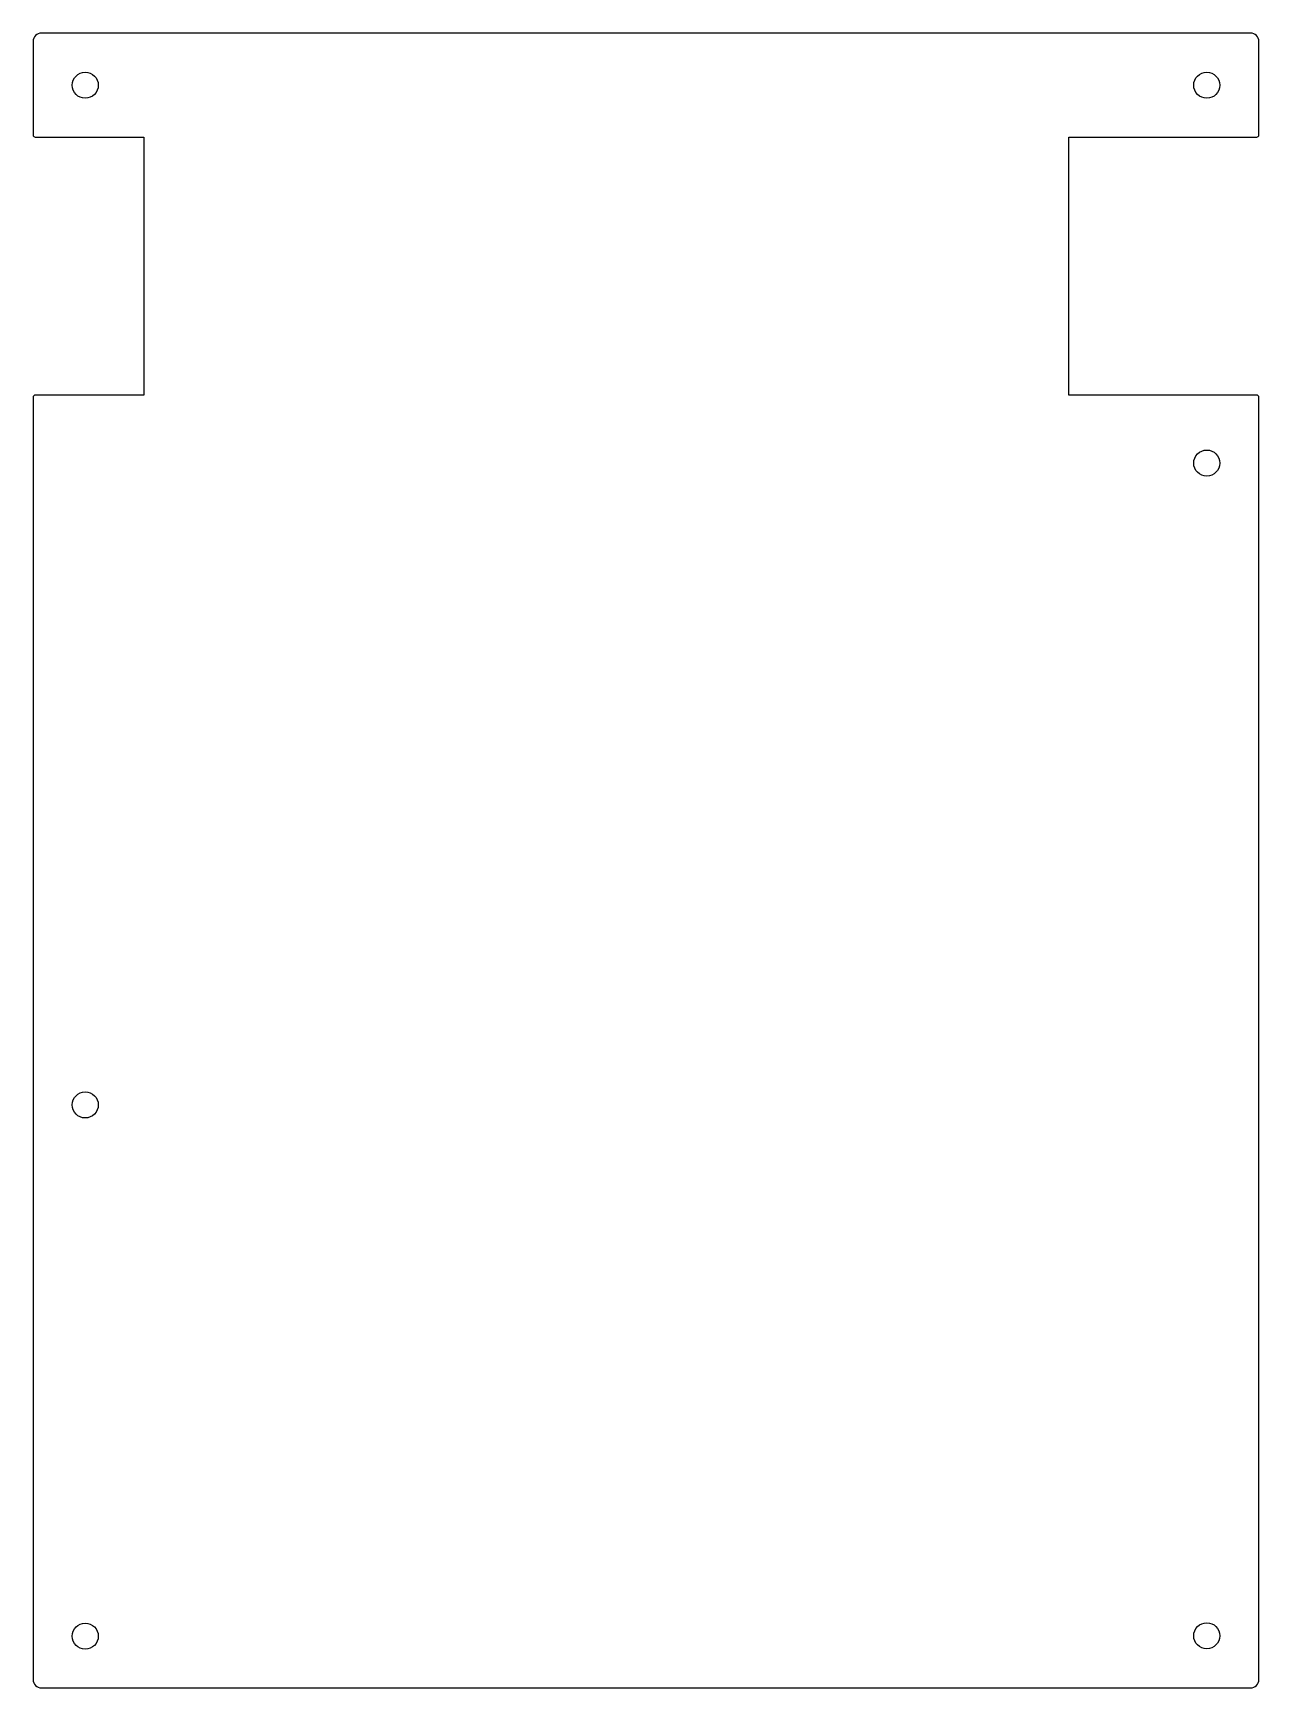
# Model space of a CAD drawing. Extents: x 61 to 155, y 71 to 198.
import ezdxf

# ---------------------------------------------------------------- set-up
doc = ezdxf.new("R2010")
doc.units = 0
doc.layers.get('0').update_dxf_attribs({"linetype": 'CONTINUOUS'})

msp = doc.modelspace()

# ---------------------------------------------------------------- linework, layer by layer
at = {"color": 3}
for points in [[(155.31846, 196.908505)], [(65.267501, 192.54851)], [(151.3205, 192.54851)], [(151.3205, 163.548483)], [(65.267501, 114.28984)], [(65.267501, 73.516913)], [(151.3205, 73.54824)]]:
    msp.add_lwpolyline(points, close=True, dxfattribs=at)
for points in [[(69.77253, 189.572307), (69.77253, 169.76725), (61.425667, 169.76725)], [(140.74394, 169.76725), (140.74394, 189.572307), (155.15844, 189.572307)]]:
    msp.add_lwpolyline(points, dxfattribs=at)
for points in [[(61.453099, 197.361048), (61.333126, 197.240991), (61.265647, 197.078261), (61.265647, 196.908505)], [(61.265647, 196.908505), (61.265647, 195.207975), (61.265647, 190.644526), (61.265647, 189.732327)], [(61.905727, 197.5485), (61.73597, 197.5485), (61.573156, 197.481105), (61.453099, 197.361048)], [(154.67838, 197.5485), (146.851793, 197.5485), (69.732567, 197.5485), (61.905727, 197.5485)], [(155.131347, 197.361048), (155.01112, 197.481105), (154.847713, 197.5485), (154.67838, 197.5485)], [(155.31846, 196.908505), (155.31846, 197.078261), (155.250727, 197.240991), (155.131347, 197.361048)], [(155.31846, 189.732327), (155.31846, 190.644526), (155.31846, 195.207975), (155.31846, 196.908505)], [(64.265725, 193.548677), (64.265725, 194.100535), (64.71412, 194.548506), (65.267501, 194.548506)], [(65.267501, 194.548506), (65.817242, 194.548506), (66.265721, 194.100535), (66.265721, 193.548677)], [(150.318047, 193.548677), (150.318047, 194.100535), (150.76678, 194.548506), (151.3205, 194.548506)], [(151.3205, 194.548506), (151.869987, 194.548506), (152.31872, 194.100535), (152.31872, 193.548677)], [(65.267501, 192.54851), (64.71412, 192.54851), (64.265725, 192.995804), (64.265725, 193.548677)], [(66.265721, 193.548677), (66.265721, 192.995804), (65.817242, 192.54851), (65.267501, 192.54851)], [(151.3205, 192.54851), (150.76678, 192.54851), (150.318047, 192.995804), (150.318047, 193.548677)], [(152.31872, 193.548677), (152.31872, 192.995804), (151.869987, 192.54851), (151.3205, 192.54851)], [(61.265647, 189.732327), (61.265647, 189.643935), (61.337359, 189.572307), (61.425667, 189.572307)], [(61.425667, 189.572307), (62.594575, 189.572307), (69.77253, 189.572307), (69.77253, 189.572307)], [(155.15844, 189.572307), (155.246493, 189.572307), (155.31846, 189.643935), (155.31846, 189.732327)], [(61.425667, 169.76725), (61.337359, 169.76725), (61.265647, 169.695622), (61.265647, 169.60723)], [(61.265647, 169.60723), (61.265647, 165.397857), (61.265647, 79.469827), (61.265647, 71.18858)], [(155.15844, 169.76725), (153.57348, 169.76725), (140.74394, 169.76725), (140.74394, 169.76725)], [(155.31846, 169.60723), (155.31846, 169.695622), (155.246493, 169.76725), (155.15844, 169.76725)], [(155.31846, 71.18858), (155.31846, 79.469827), (155.31846, 165.397857), (155.31846, 169.60723)], [(150.318047, 164.548651), (150.318047, 165.100508), (150.76678, 165.548479), (151.3205, 165.548479)], [(151.3205, 165.548479), (151.869987, 165.548479), (152.31872, 165.100508), (152.31872, 164.548651)], [(151.3205, 163.548483), (150.76678, 163.548483), (150.318047, 163.995777), (150.318047, 164.548651)], [(152.31872, 164.548651), (152.31872, 163.995777), (151.869987, 163.548483), (151.3205, 163.548483)], [(64.265725, 115.2906), (64.265725, 115.84178), (64.71412, 116.290513), (65.267501, 116.290513)], [(65.267501, 116.290513), (65.817242, 116.290513), (66.265721, 115.84178), (66.265721, 115.2906)], [(65.267501, 114.28984), (64.71412, 114.28984), (64.265725, 114.737727), (64.265725, 115.2906)], [(66.265721, 115.2906), (66.265721, 114.737727), (65.817242, 114.28984), (65.267501, 114.28984)], [(64.265725, 74.517673), (64.265725, 75.068853), (64.71412, 75.517587), (65.267501, 75.517587)], [(65.267501, 75.517587), (65.817242, 75.517587), (66.265721, 75.068853), (66.265721, 74.517673)], [(150.318047, 74.549), (150.318047, 75.10018), (150.76678, 75.548913), (151.3205, 75.548913)], [(151.3205, 75.548913), (151.869987, 75.548913), (152.31872, 75.10018), (152.31872, 74.549)], [(65.267501, 73.516913), (64.71412, 73.516913), (64.265725, 73.9648), (64.265725, 74.517673)], [(66.265721, 74.517673), (66.265721, 73.9648), (65.817242, 73.516913), (65.267501, 73.516913)], [(151.3205, 73.54824), (150.76678, 73.54824), (150.318047, 73.996127), (150.318047, 74.549)], [(152.31872, 74.549), (152.31872, 73.996127), (151.869987, 73.54824), (151.3205, 73.54824)], [(61.265647, 71.18858), (61.265647, 70.834673), (61.552243, 70.5485), (61.905727, 70.5485)], [(154.67838, 70.5485), (155.03144, 70.5485), (155.31846, 70.834673), (155.31846, 71.18858)], [(61.905727, 70.5485), (69.732567, 70.5485), (146.851793, 70.5485), (154.67838, 70.5485)]]:
    msp.add_open_spline(points, degree=3, dxfattribs=at)

doc.saveas('drawing.dxf')
